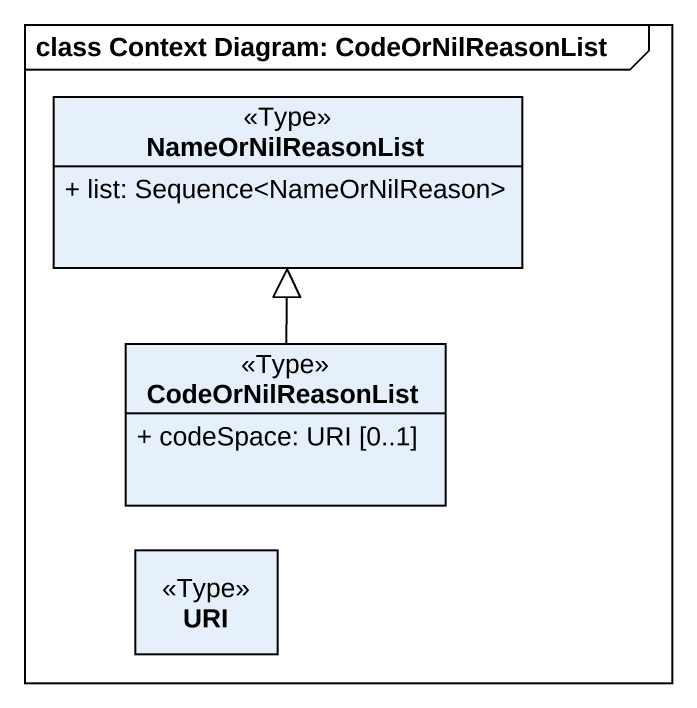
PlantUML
@startuml
mainframe class Context Diagram: CodeOrNilReasonList
hide circle
hide empty members
skinparam classAttributeIconSize 0
class NameOrNilReasonList <<Type>> {
  + list: Sequence<NameOrNilReason>
}
class CodeOrNilReasonList <<Type>> {
  + codeSpace: URI [0..1]
}
class URI <<Type>>
CodeOrNilReasonList -up-|> NameOrNilReasonList
@enduml
